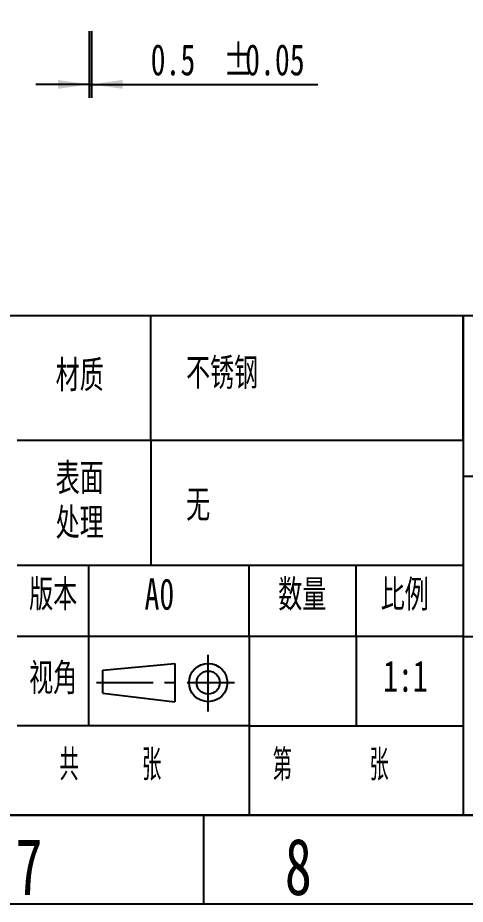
# Model space of a CAD drawing. Header units: millimetres. Extents: x 0 to 297, y 0 to 210.
# Drawn here: x 187.1 to 237.2, y 0 to 99.4 of the extents above; entities that cross this region are included whole.
import ezdxf

# ---------------------------------------------------------------- set-up
doc = ezdxf.new("R2010")
doc.units = ezdxf.units.MM
doc.linetypes.add('CENTER', pattern=[10.16, 6.35, -1.27, 1.27, -1.27])
doc.layers.add('图框', color=7, linetype='Continuous')
doc.layers.add('细实线层', color=7, linetype='Continuous')
doc.layers.add('粗实线层', color=7, linetype='Continuous', lineweight=30)
doc.styles.add('SLDTEXTSTYLE0', font='TXT', dxfattribs={"width": 0.7, "bigfont": 'bigfont'})
doc.styles.add('SLDTEXTSTYLE1', font='TXT', dxfattribs={"width": 0.7})
doc.styles.add('SLDTEXTSTYLE2', font='TXT', dxfattribs={"width": 0.566667, "bigfont": 'bigfont'})
doc.styles.add('SLDTEXTSTYLE3', font='TXT', dxfattribs={"width": 0.557143, "bigfont": 'bigfont'})
doc.dimstyles.new('SLDDIMSTYLE3', dxfattribs={"dimtxt": 3.5, "dimasz": 3.5, "dimexe": 0, "dimexo": 0.0625, "dimgap": 0.875, "dimtad": 2, "dimdec": 1, "dimlfac": 2, "dimrnd": 1e-09, "dimzin": 12, "dimdsep": 46, "dimtxsty": 'SLDTEXTSTYLE1', "dimsah": 1, "dimcen": 0.09, "dimadec": 0, "dimazin": 3, "dimtfac": 1, "dimtdec": 1, "dimtmove": 0, "dimatfit": 0, "dimfxl": 1, "dimfrac": 2, "dimtolj": 1, "dimtzin": 12, "dimarcsym": 0})

# ---------------------------------------------------------------- blocks, each defined once
blk = doc.blocks.new('块2')
at = {"layer": '图框', "linetype": 'CENTER'}
for p, q in [((12.52, 0), (12.52, 6.461)), ((0, 3.231), (15.465, 3.231))]:
    blk.add_line(p, q, dxfattribs=at)
at = {"layer": '图框'}
for p, q in [((0.727, 4.634), (8.772, 5.377)), ((8.772, 5.377), (8.772, 1.084)), ((0.727, 2.049), (0.727, 4.634)), ((0.727, 2.049), (8.772, 1.084))]:
    blk.add_line(p, q, dxfattribs=at)
for radius in [2.147, 1.292]:
    blk.add_circle((12.52, 3.231), radius, dxfattribs=at)
blk = doc.blocks.new('SW_NOTE_2')
at = {"layer": '图框', "color": 0, "char_height": 3.5, "attachment_point": 2, "style": 'SLDTEXTSTYLE0'}
for s, insert in [('\\M+1955C\\M+196CA', (4.047, 4.512)), ('处\\M+1979D', (4.047, -0.488))]:
    blk.add_mtext(s, dxfattribs=dict(at, insert=insert))
blk = doc.blocks.new('_D_4')
at = {"layer": '细实线层'}
for p, q in [((195.092, 97.866), (195.092, 90.396)), ((195.342, 97.866), (195.342, 90.396)), ((195.092, 91.896), (189.092, 91.896)), ((195.092, 91.896), (195.342, 91.896)), ((195.342, 91.896), (220.712, 91.896))]:
    blk.add_line(p, q, dxfattribs=at)
for points in [[(195.092, 91.896), (191.592, 92.396), (191.592, 91.396)], [(195.342, 91.896), (198.842, 91.396), (198.842, 92.396)]]:
    blk.add_solid(points, dxfattribs=at)
at = {"layer": '细实线层', "char_height": 3.5, "attachment_point": 1, "style": 'SLDTEXTSTYLE1'}
for s, insert in [('%%p', (210.12, 96.408, 0.05)), ('0.5', (201.973, 96.408, 0.05)), ('0.05', (212.564, 96.408, 0.05))]:
    blk.add_mtext(s, dxfattribs=dict(at, insert=insert))

msp = doc.modelspace()

# ---------------------------------------------------------------- linework, layer by layer
at = {"layer": '图框'}
for p, q in [((107, 66), (237, 66)), ((202, 52), (202, 66)), ((237, 52), (237, 66)), ((237, 66), (237, 48)), ((237, 66), (287, 66)), ((237, 66), (237, 10)), ((187, 52), (202, 52)), ((202, 52), (237, 52)), ((202, 52), (202, 38)), ((237, 48), (287, 48)), ((237, 48), (237, 30)), ((187, 38), (237, 38)), ((195, 38), (195, 20)), ((213, 30), (213, 38)), ((225, 30), (225, 38)), ((213, 30), (187, 30)), ((225, 30), (213, 30)), ((213, 30), (213, 20)), ((237, 30), (225, 30)), ((225, 30), (225, 20)), ((237, 30), (287, 30)), ((237, 30), (237, 10)), ((213, 20), (187, 20)), ((213, 20), (237, 20)), ((213, 20), (213, 10)), ((207.9, 10), (207.9, 0)), ((297, 0), (0, 0))]:
    msp.add_line(p, q, dxfattribs=at)
at = {"layer": '粗实线层'}
msp.add_line((10, 10), (287, 10), dxfattribs=at)

# ---------------------------------------------------------------- block references
at = {"color": 7, "linetype": 'Continuous'}
msp.add_blockref('块2', (195.9034, 21.6182), dxfattribs=at)
at = {"layer": '图框'}
msp.add_blockref('SW_NOTE_2', (189.9763, 44.9582), dxfattribs=at)

# ---------------------------------------------------------------- texts
for s, insert, char_height, attachment_point, style in [('\\M+18DDE质', (194.0256, 61.0015), 3.5, 2, 'SLDTEXTSTYLE0'), ('\\M+194C5\\M+1967B', (191.0525, 36.4312), 3.5, 2, 'SLDTEXTSTYLE0'), ('\\M+19094\\M+197CA', (218.9669, 36.4223), 3.5, 2, 'SLDTEXTSTYLE0'), ('\\M+194E4\\M+197E1', (230.455, 36.4223), 3.5, 2, 'SLDTEXTSTYLE0'), ('视\\M+18A70', (191.0525, 27.0554), 3.5, 2, 'SLDTEXTSTYLE0'), ('\\M+18BA4    张', (191.7446, 17.3751), 3.5, 1, 'SLDTEXTSTYLE2'), ('7', (186.8244, 7.3907), 6.35, 1, 'SLDTEXTSTYLE1'), ('8', (217.0112, 7.3907), 6.35, 1, 'SLDTEXTSTYLE1')]:
    msp.add_mtext(s, dxfattribs=dict(at, insert=insert, char_height=char_height, attachment_point=attachment_point, style=style))
at = {"layer": '粗实线层', "insert": (215.6627, 17.3661), "char_height": 3.5, "attachment_point": 1, "style": 'SLDTEXTSTYLE3'}
msp.add_mtext('\\M+191E6     张', dxfattribs=at)
at = {"layer": '细实线层', "char_height": 3.5, "attachment_point": 1}
for s, insert, style in [('\\M+19573锈钢', (205.9436, 61.2659), 'SLDTEXTSTYLE0'), ('\\M+19DD9', (205.9436, 46.4894), 'SLDTEXTSTYLE0'), ('A0', (201.2863, 36.5207), 'SLDTEXTSTYLE1'), ('1:1', (228.02, 27.3172), 'SLDTEXTSTYLE1')]:
    msp.add_mtext(s, dxfattribs=dict(at, insert=insert, style=style))

# ---------------------------------------------------------------- dimensions: what is measured, and where the dimension line sits
at = {"layer": '细实线层'}
dim = msp.add_linear_dim(base=(195.3422, 91.8963), p1=(195.0922, 99.3658), p2=(195.3422, 99.3658), text='<>%%p0.05', dimstyle='SLDDIMSTYLE3', dxfattribs=at)
dim.commit()
dim.dimension.update_dxf_attribs({"geometry": '_D_4', "text_midpoint": (211.3422, 91.8963), "dimtype": 160})

doc.saveas('drawing.dxf')
